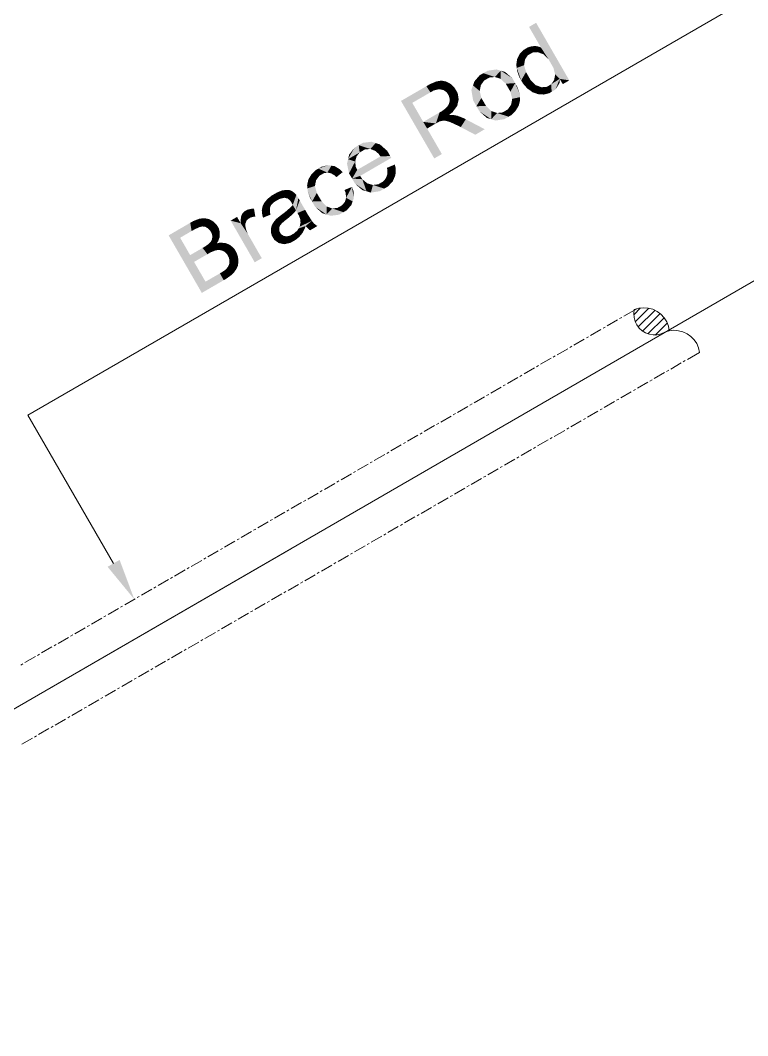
# Model space of a CAD drawing. Header units: millimetres. Extents: x 2 to 579, y 1 to 405.
# Drawn here: x 202.51 to 211.97, y 99.56 to 112.76 of the extents above; entities that cross this region are included whole.
import ezdxf

# ---------------------------------------------------------------- set-up
doc = ezdxf.new("R2010")
doc.units = ezdxf.units.MM
doc.linetypes.add('XKITLINE00', pattern=[0])
doc.layers.add('LinkedObject', color=7, linetype='Continuous', lineweight=0)

# ---------------------------------------------------------------- blocks, each defined once
blk = doc.blocks.new('*A4')
at = {"layer": 'LinkedObject'}
for color, points in [(7, [(209.216, 112.73), (209.279, 112.408), (209.124, 112.676)]), (7, [(209.216, 112.73), (209.38, 112.252), (209.279, 112.408)]), (7, [(209.38, 112.252), (209.216, 112.73), (209.648, 111.981)]), (7, [(209.053, 112.377), (209.109, 112.308), (209.003, 112.325)]), (7, [(209.086, 112.396), (209.109, 112.308), (209.053, 112.377)]), (7, [(209.111, 112.411), (209.171, 112.343), (209.086, 112.396)]), (7, [(209.086, 112.396), (209.171, 112.343), (209.139, 112.325)]), (7, [(209.109, 112.308), (209.086, 112.396), (209.139, 112.325)]), (7, [(209.16, 112.425), (209.171, 112.343), (209.111, 112.411)]), (7, [(209.185, 112.426), (209.171, 112.343), (209.16, 112.425)]), (7, [(209.185, 112.426), (209.239, 112.348), (209.171, 112.343)]), (7, [(209.211, 112.427), (209.239, 112.348), (209.185, 112.426)]), (7, [(209.257, 112.418), (209.239, 112.348), (209.211, 112.427)]), (7, [(209.279, 112.408), (209.239, 112.348), (209.257, 112.418)]), (7, [(209.239, 112.348), (209.279, 112.408), (209.275, 112.334)]), (7, [(209.275, 112.334), (209.279, 112.408), (209.312, 112.321)]), (7, [(209.279, 112.408), (209.38, 112.252), (209.312, 112.321)]), (7, [(208.969, 112.258), (209.066, 112.216), (208.958, 112.184)]), (7, [(208.958, 112.184), (209.066, 112.216), (208.964, 112.143)]), (7, [(208.964, 112.143), (209.066, 112.216), (209.06, 112.179)]), (7, [(209.072, 112.253), (208.969, 112.258), (208.986, 112.291)]), (7, [(209.066, 112.216), (208.969, 112.258), (209.072, 112.253)]), (7, [(209.003, 112.325), (209.109, 112.308), (208.986, 112.291)]), (7, [(208.986, 112.291), (209.109, 112.308), (209.072, 112.253)]), (7, [(209.38, 112.252), (209.648, 111.981), (209.412, 112.196)]), (7, [(208.699, 112.123), (208.53, 112.075), (208.586, 112.107)]), (7, [(208.755, 112.107), (208.53, 112.075), (208.699, 112.123)]), (7, [(208.68, 112.025), (208.53, 112.075), (208.755, 112.107)]), (7, [(208.68, 112.025), (208.755, 112.107), (208.718, 112.013)]), (7, [(208.755, 112.107), (208.756, 112), (208.718, 112.013)]), (7, [(208.906, 112.011), (208.755, 112.107), (208.812, 112.091)]), (7, [(208.943, 111.946), (208.755, 112.107), (208.906, 112.011)]), (7, [(208.822, 111.937), (208.755, 112.107), (208.943, 111.946)]), (7, [(208.756, 112), (208.755, 112.107), (208.822, 111.937)]), (7, [(209.06, 112.179), (209.022, 111.981), (208.964, 112.143)]), (7, [(208.964, 112.143), (209.022, 111.981), (208.969, 112.103)]), (7, [(208.969, 112.103), (209.022, 111.981), (208.998, 112.021)]), (7, [(209.085, 112.089), (209.022, 111.981), (209.06, 112.179)]), (7, [(209.022, 111.981), (209.085, 112.089), (209.116, 112.035)]), (7, [(209.412, 112.196), (209.648, 111.981), (209.441, 112.145)]), (7, [(209.441, 112.145), (209.648, 111.981), (209.464, 112.058)]), (7, [(207.953, 111.973), (207.789, 111.905), (207.921, 111.968)]), (7, [(207.953, 111.867), (207.789, 111.905), (207.953, 111.973)]), (7, [(207.921, 111.968), (207.789, 111.905), (207.839, 111.934)]), (7, [(207.985, 111.978), (207.982, 111.861), (207.953, 111.973)]), (7, [(207.953, 111.973), (207.982, 111.861), (207.953, 111.867)]), (7, [(207.982, 111.861), (207.985, 111.978), (208.012, 111.855)]), (7, [(208.077, 111.95), (207.985, 111.978), (208.047, 111.966)]), (7, [(208.012, 111.855), (207.985, 111.978), (208.077, 111.95)]), (7, [(208.077, 111.95), (208.056, 111.823), (208.012, 111.855)]), (7, [(208.107, 111.933), (208.056, 111.823), (208.077, 111.95)]), (7, [(208.53, 112.075), (208.395, 111.916), (208.48, 112.046)]), (7, [(208.54, 111.979), (208.395, 111.916), (208.53, 112.075)]), (7, [(208.48, 112.046), (208.395, 111.916), (208.412, 111.967)]), (7, [(208.498, 111.92), (208.395, 111.916), (208.54, 111.979)]), (7, [(208.53, 112.075), (208.608, 112.018), (208.575, 111.999)]), (7, [(208.608, 112.018), (208.53, 112.075), (208.68, 112.025)]), (7, [(208.54, 111.979), (208.53, 112.075), (208.575, 111.999)]), (7, [(208.822, 111.937), (208.943, 111.946), (208.851, 111.887)]), (7, [(208.943, 111.946), (208.882, 111.834), (208.851, 111.887)]), (7, [(208.882, 111.834), (208.943, 111.946), (208.905, 111.741)]), (7, [(208.905, 111.741), (208.943, 111.946), (209.007, 111.763)]), (7, [(209.005, 111.802), (208.943, 111.946), (208.973, 111.894)]), (7, [(209.007, 111.763), (208.943, 111.946), (209.005, 111.802)]), (7, [(209.146, 111.983), (209.022, 111.981), (209.116, 112.035)]), (7, [(209.022, 111.981), (209.146, 111.983), (209.046, 111.939)]), (7, [(209.046, 111.939), (209.146, 111.983), (209.103, 111.874)]), (7, [(209.103, 111.874), (209.146, 111.983), (209.137, 111.851)]), (7, [(209.137, 111.851), (209.146, 111.983), (209.213, 111.918)]), (7, [(209.413, 111.931), (209.523, 112.001), (209.418, 111.833)]), (7, [(209.45, 111.985), (209.523, 112.001), (209.413, 111.931)]), (7, [(209.418, 111.833), (209.523, 112.001), (209.468, 111.862)]), (7, [(209.523, 112.001), (209.45, 111.985), (209.457, 112.022)]), (7, [(209.464, 112.058), (209.523, 112.001), (209.457, 112.022)]), (7, [(209.464, 112.058), (209.648, 111.981), (209.523, 112.001)]), (7, [(209.468, 111.862), (209.523, 112.001), (209.521, 111.946)]), (7, [(209.523, 112.001), (209.648, 111.981), (209.563, 111.932)]), (7, [(207.841, 111.825), (207.458, 111.714), (207.789, 111.905)]), (7, [(207.605, 111.689), (207.458, 111.714), (207.841, 111.825)]), (7, [(207.789, 111.905), (207.883, 111.849), (207.841, 111.825)]), (7, [(207.883, 111.849), (207.789, 111.905), (207.953, 111.867)]), (7, [(208.155, 111.886), (208.056, 111.823), (208.107, 111.933)]), (7, [(208.173, 111.855), (208.056, 111.823), (208.155, 111.886)]), (7, [(208.056, 111.823), (208.173, 111.855), (208.071, 111.796)]), (7, [(208.173, 111.855), (208.082, 111.778), (208.071, 111.796)]), (7, [(208.082, 111.778), (208.173, 111.855), (208.091, 111.739)]), (7, [(208.091, 111.739), (208.173, 111.855), (208.199, 111.691)]), (7, [(208.209, 111.733), (208.173, 111.855), (208.196, 111.815)]), (7, [(208.199, 111.691), (208.173, 111.855), (208.209, 111.733)]), (7, [(208.395, 111.916), (208.44, 111.645), (208.374, 111.856)]), (7, [(208.374, 111.856), (208.44, 111.645), (208.397, 111.72)]), (7, [(208.395, 111.916), (208.498, 111.92), (208.49, 111.881)]), (7, [(208.482, 111.842), (208.44, 111.645), (208.395, 111.916)]), (7, [(208.482, 111.842), (208.395, 111.916), (208.49, 111.881)]), (7, [(208.504, 111.752), (208.44, 111.645), (208.482, 111.842)]), (7, [(209.213, 111.918), (209.241, 111.802), (209.137, 111.851)]), (7, [(209.137, 111.851), (209.241, 111.802), (209.17, 111.827)]), (7, [(209.25, 111.905), (209.241, 111.802), (209.213, 111.918)]), (7, [(209.241, 111.802), (209.25, 111.905), (209.278, 111.8)]), (7, [(209.278, 111.8), (209.25, 111.905), (209.287, 111.892)]), (7, [(209.287, 111.892), (209.418, 111.833), (209.278, 111.8)]), (7, [(209.278, 111.8), (209.418, 111.833), (209.316, 111.797)]), (7, [(209.353, 111.896), (209.418, 111.833), (209.287, 111.892)]), (7, [(209.316, 111.797), (209.418, 111.833), (209.386, 111.814)]), (7, [(209.418, 111.833), (209.353, 111.896), (209.383, 111.913)]), (7, [(209.413, 111.931), (209.418, 111.833), (209.383, 111.913)]), (7, [(207.748, 111.441), (207.891, 110.966), (207.458, 111.714)]), (7, [(207.458, 111.714), (207.605, 111.689), (207.748, 111.441)]), (7, [(208.058, 111.639), (208.199, 111.691), (208.043, 111.621)]), (7, [(208.189, 111.649), (208.043, 111.621), (208.199, 111.691)]), (7, [(208.073, 111.657), (208.199, 111.691), (208.058, 111.639)]), (7, [(208.199, 111.691), (208.073, 111.657), (208.089, 111.697)]), (7, [(208.09, 111.718), (208.199, 111.691), (208.089, 111.697)]), (7, [(208.091, 111.739), (208.199, 111.691), (208.09, 111.718)]), (7, [(208.44, 111.645), (208.504, 111.752), (208.535, 111.7)]), (7, [(208.565, 111.648), (208.44, 111.645), (208.535, 111.7)]), (7, [(208.898, 111.702), (208.99, 111.651), (208.89, 111.663)]), (7, [(209.007, 111.763), (208.898, 111.702), (208.905, 111.741)]), (7, [(209.008, 111.724), (208.898, 111.702), (209.007, 111.763)]), (7, [(208.99, 111.651), (208.898, 111.702), (209.008, 111.724)]), (7, [(207.912, 111.421), (207.748, 111.441), (207.96, 111.564)]), (7, [(207.912, 111.421), (207.96, 111.564), (207.931, 111.432)]), (7, [(207.931, 111.432), (207.96, 111.564), (207.96, 111.447)]), (7, [(208.011, 111.457), (207.96, 111.564), (207.994, 111.583)]), (7, [(207.96, 111.447), (207.96, 111.564), (207.969, 111.45)]), (7, [(207.969, 111.45), (207.96, 111.564), (207.982, 111.453)]), (7, [(207.982, 111.453), (207.96, 111.564), (208.011, 111.457)]), (7, [(208.043, 111.621), (208.081, 111.53), (207.994, 111.583)]), (7, [(208.011, 111.457), (207.994, 111.583), (208.026, 111.456)]), (7, [(207.994, 111.583), (208.081, 111.53), (208.026, 111.456)]), (7, [(208.13, 111.568), (208.043, 111.621), (208.189, 111.649)]), (7, [(208.081, 111.53), (208.043, 111.621), (208.13, 111.568)]), (7, [(208.565, 111.648), (208.632, 111.476), (208.44, 111.645)]), (7, [(208.44, 111.645), (208.632, 111.476), (208.48, 111.577)]), (7, [(208.48, 111.577), (208.632, 111.476), (208.576, 111.492)]), (7, [(208.632, 111.583), (208.632, 111.476), (208.565, 111.648)]), (7, [(208.632, 111.476), (208.632, 111.583), (208.67, 111.57)]), (7, [(208.708, 111.557), (208.632, 111.476), (208.67, 111.57)]), (7, [(208.708, 111.557), (208.858, 111.509), (208.632, 111.476)]), (7, [(208.78, 111.564), (208.858, 111.509), (208.708, 111.557)]), (7, [(208.858, 111.509), (208.78, 111.564), (208.814, 111.584)]), (7, [(208.848, 111.604), (208.858, 111.509), (208.814, 111.584)]), (7, [(208.969, 111.618), (208.848, 111.604), (208.89, 111.663)]), (7, [(208.949, 111.584), (208.848, 111.604), (208.969, 111.618)]), (7, [(208.893, 111.529), (208.848, 111.604), (208.949, 111.584)]), (7, [(208.858, 111.509), (208.848, 111.604), (208.893, 111.529)]), (7, [(208.89, 111.663), (208.99, 111.651), (208.969, 111.618)]), (7, [(207.748, 111.441), (207.798, 111.355), (207.891, 110.966)]), (7, [(207.798, 111.355), (207.748, 111.441), (207.912, 111.421)]), (7, [(208.026, 111.456), (208.081, 111.53), (208.041, 111.455)]), (7, [(208.081, 111.53), (208.081, 111.445), (208.041, 111.455)]), (7, [(208.106, 111.532), (208.081, 111.445), (208.081, 111.53)]), (7, [(208.081, 111.445), (208.106, 111.532), (208.105, 111.435)]), (7, [(208.105, 111.435), (208.106, 111.532), (208.129, 111.425)]), (7, [(208.162, 111.527), (208.106, 111.532), (208.146, 111.53)]), (7, [(208.129, 111.425), (208.106, 111.532), (208.162, 111.527)]), (7, [(208.162, 111.527), (208.195, 111.394), (208.129, 111.425)]), (7, [(208.195, 111.52), (208.195, 111.394), (208.162, 111.527)]), (7, [(208.265, 111.493), (208.195, 111.394), (208.195, 111.52)]), (7, [(208.195, 111.394), (208.265, 111.493), (208.236, 111.373)]), (7, [(208.236, 111.373), (208.265, 111.493), (208.301, 111.475)]), (7, [(208.236, 111.373), (208.301, 111.475), (208.425, 111.274)]), (7, [(208.425, 111.274), (208.301, 111.475), (208.548, 111.346)]), (7, [(208.632, 111.476), (208.858, 111.509), (208.688, 111.459)]), (7, [(208.688, 111.459), (208.858, 111.509), (208.801, 111.476)]), (7, [(207.891, 110.966), (207.798, 111.355), (207.99, 111.023)]), (7, [(207.073, 111.183), (206.908, 111.138), (206.963, 111.169)]), (7, [(207.128, 111.166), (206.908, 111.138), (207.073, 111.183)]), (7, [(207.06, 111.089), (206.908, 111.138), (207.128, 111.166)]), (7, [(207.06, 111.089), (207.128, 111.166), (207.097, 111.075)]), (7, [(207.128, 111.166), (207.121, 111.066), (207.097, 111.075)]), (7, [(207.121, 111.066), (207.128, 111.166), (207.168, 111.025)]), (7, [(207.279, 111.065), (207.128, 111.166), (207.184, 111.149)]), (7, [(207.168, 111.025), (207.128, 111.166), (207.279, 111.065)]), (7, [(206.908, 111.138), (206.77, 110.957), (206.852, 111.105)]), (7, [(206.921, 111.044), (206.77, 110.957), (206.908, 111.138)]), (7, [(206.852, 111.105), (206.77, 110.957), (206.783, 111.015)]), (7, [(206.88, 110.992), (206.77, 110.957), (206.921, 111.044)]), (7, [(206.908, 111.138), (206.988, 111.083), (206.953, 111.062)]), (7, [(206.988, 111.083), (206.908, 111.138), (207.06, 111.089)]), (7, [(206.921, 111.044), (206.908, 111.138), (206.953, 111.062)]), (7, [(207.168, 111.025), (207.279, 111.065), (207.191, 110.992)]), (7, [(207.318, 110.998), (207.191, 110.992), (207.279, 111.065)]), (7, [(206.77, 110.957), (206.782, 110.772), (206.756, 110.899)]), (7, [(206.871, 110.959), (206.77, 110.957), (206.88, 110.992)]), (7, [(206.77, 110.957), (206.871, 110.959), (206.862, 110.925)]), (7, [(206.862, 110.925), (206.782, 110.772), (206.77, 110.957)]), (7, [(206.87, 110.855), (206.782, 110.772), (206.862, 110.925)]), (7, [(207.32, 110.994), (206.822, 110.704), (207.318, 110.998)]), (7, [(206.889, 110.818), (207.318, 110.998), (206.822, 110.704)]), (7, [(207.327, 110.981), (206.822, 110.704), (207.32, 110.994)]), (7, [(207.331, 110.973), (206.822, 110.704), (207.327, 110.981)]), (7, [(206.927, 110.739), (206.822, 110.704), (207.331, 110.973)]), (7, [(207.191, 110.992), (207.318, 110.998), (206.889, 110.818)]), (7, [(206.293, 110.76), (206.396, 110.74), (206.273, 110.726)]), (7, [(206.348, 110.814), (206.396, 110.74), (206.293, 110.76)]), (7, [(206.383, 110.834), (206.396, 110.74), (206.348, 110.814)]), (7, [(206.512, 110.879), (206.383, 110.834), (206.427, 110.859)]), (7, [(206.553, 110.872), (206.383, 110.834), (206.512, 110.879)]), (7, [(206.5, 110.782), (206.383, 110.834), (206.553, 110.872)]), (7, [(206.383, 110.834), (206.453, 110.774), (206.43, 110.76)]), (7, [(206.453, 110.774), (206.383, 110.834), (206.5, 110.782)]), (7, [(206.396, 110.74), (206.383, 110.834), (206.43, 110.76)]), (7, [(206.5, 110.782), (206.553, 110.872), (206.524, 110.778)]), (7, [(206.553, 110.872), (206.548, 110.773), (206.524, 110.778)]), (7, [(206.548, 110.773), (206.553, 110.872), (206.595, 110.745)]), (7, [(206.666, 110.823), (206.553, 110.872), (206.594, 110.866)]), (7, [(206.698, 110.787), (206.553, 110.872), (206.666, 110.823)]), (7, [(206.595, 110.745), (206.553, 110.872), (206.698, 110.787)]), (7, [(206.595, 110.745), (206.698, 110.787), (206.617, 110.722)]), (7, [(206.782, 110.772), (206.87, 110.855), (206.889, 110.818)]), (7, [(206.889, 110.818), (206.822, 110.704), (206.782, 110.772)]), (7, [(207.378, 110.887), (207.282, 110.809), (207.275, 110.844)]), (7, [(207.278, 110.75), (207.378, 110.887), (207.386, 110.75)]), (7, [(207.282, 110.809), (207.378, 110.887), (207.278, 110.75)]), (7, [(207.386, 110.75), (207.378, 110.887), (207.39, 110.839)]), (7, [(206.253, 110.693), (206.346, 110.646), (206.237, 110.618)]), (7, [(206.237, 110.618), (206.346, 110.646), (206.241, 110.577)]), (7, [(206.241, 110.577), (206.346, 110.646), (206.339, 110.608)]), (7, [(206.354, 110.683), (206.253, 110.693), (206.273, 110.726)]), (7, [(206.346, 110.646), (206.253, 110.693), (206.354, 110.683)]), (7, [(206.273, 110.726), (206.396, 110.74), (206.354, 110.683)]), (7, [(206.955, 110.696), (206.822, 110.704), (206.927, 110.739)]), (7, [(206.822, 110.704), (207.01, 110.539), (206.86, 110.638)]), (7, [(206.955, 110.696), (207.01, 110.539), (206.822, 110.704)]), (7, [(206.86, 110.638), (207.01, 110.539), (206.954, 110.555)]), (7, [(207.02, 110.642), (207.01, 110.539), (206.955, 110.696)]), (7, [(207.01, 110.539), (207.02, 110.642), (207.066, 110.522)]), (7, [(207.056, 110.632), (207.066, 110.522), (207.02, 110.642)]), (7, [(207.093, 110.621), (207.066, 110.522), (207.056, 110.632)]), (7, [(207.163, 110.63), (207.241, 110.574), (207.093, 110.621)]), (7, [(207.197, 110.65), (207.241, 110.574), (207.163, 110.63)]), (7, [(207.222, 110.664), (207.241, 110.574), (207.197, 110.65)]), (7, [(207.222, 110.664), (207.369, 110.71), (207.241, 110.574)]), (7, [(207.258, 110.703), (207.369, 110.71), (207.222, 110.664)]), (7, [(207.241, 110.574), (207.369, 110.71), (207.288, 110.601)]), (7, [(207.268, 110.726), (207.386, 110.75), (207.258, 110.703)]), (7, [(207.369, 110.71), (207.258, 110.703), (207.386, 110.75)]), (7, [(207.278, 110.75), (207.386, 110.75), (207.268, 110.726)]), (7, [(207.288, 110.601), (207.369, 110.71), (207.352, 110.669)]), (7, [(205.812, 110.504), (205.878, 110.44), (205.777, 110.484)]), (7, [(205.934, 110.553), (205.812, 110.504), (205.908, 110.549)]), (7, [(205.939, 110.455), (205.812, 110.504), (205.934, 110.553)]), (7, [(205.908, 110.549), (205.812, 110.504), (205.847, 110.524)]), (7, [(205.878, 110.44), (205.812, 110.504), (205.939, 110.455)]), (7, [(206.005, 110.555), (205.934, 110.553), (205.961, 110.557)]), (7, [(206.022, 110.549), (205.934, 110.553), (206.005, 110.555)]), (7, [(205.939, 110.455), (205.934, 110.553), (205.965, 110.449)]), (7, [(205.965, 110.449), (205.934, 110.553), (205.985, 110.445)]), (7, [(205.934, 110.553), (206.021, 110.413), (205.985, 110.445)]), (7, [(206.022, 110.549), (206.021, 110.413), (205.934, 110.553)]), (7, [(206.039, 110.542), (206.021, 110.413), (206.022, 110.549)]), (7, [(206.072, 110.519), (206.021, 110.413), (206.039, 110.542)]), (7, [(206.087, 110.503), (206.021, 110.413), (206.072, 110.519)]), (7, [(206.021, 110.413), (206.087, 110.503), (206.096, 110.492)]), (7, [(206.339, 110.608), (206.301, 110.406), (206.241, 110.577)]), (7, [(206.241, 110.577), (206.301, 110.406), (206.246, 110.535)]), (7, [(206.246, 110.535), (206.301, 110.406), (206.276, 110.45)]), (7, [(206.363, 110.517), (206.301, 110.406), (206.339, 110.608)]), (7, [(206.301, 110.406), (206.363, 110.517), (206.394, 110.463)]), (7, [(206.82, 110.596), (206.738, 110.519), (206.723, 110.556)]), (7, [(206.738, 110.519), (206.82, 110.596), (206.744, 110.455)]), (7, [(206.744, 110.455), (206.82, 110.596), (206.829, 110.407)]), (7, [(206.844, 110.451), (206.82, 110.596), (206.84, 110.546)]), (7, [(206.829, 110.407), (206.82, 110.596), (206.844, 110.451)]), (7, [(207.093, 110.621), (207.241, 110.574), (207.066, 110.522)]), (7, [(207.066, 110.522), (207.241, 110.574), (207.181, 110.54)]), (7, [(205.76, 110.342), (205.651, 110.312), (205.769, 110.362)]), (7, [(205.655, 110.338), (205.769, 110.362), (205.651, 110.312)]), (7, [(205.679, 110.389), (205.769, 110.362), (205.655, 110.338)]), (7, [(205.7, 110.414), (205.769, 110.362), (205.679, 110.389)]), (7, [(205.777, 110.484), (205.7, 110.414), (205.721, 110.439)]), (7, [(205.811, 110.401), (205.7, 110.414), (205.777, 110.484)]), (7, [(205.769, 110.362), (205.7, 110.414), (205.811, 110.401)]), (7, [(205.811, 110.401), (205.777, 110.484), (205.843, 110.42)]), (7, [(205.843, 110.42), (205.777, 110.484), (205.878, 110.44)]), (7, [(206.021, 110.413), (206.096, 110.492), (206.037, 110.385)]), (7, [(206.037, 110.385), (206.096, 110.492), (206.038, 110.383)]), (7, [(206.038, 110.383), (206.096, 110.492), (206.045, 110.371)]), (7, [(206.045, 110.371), (206.096, 110.492), (206.05, 110.361)]), (7, [(206.05, 110.361), (206.096, 110.492), (206.092, 110.29)]), (7, [(206.123, 110.451), (206.092, 110.29), (206.096, 110.492)]), (7, [(206.14, 110.421), (206.092, 110.29), (206.123, 110.451)]), (7, [(206.14, 110.421), (206.111, 110.256), (206.092, 110.29)]), (7, [(206.211, 110.298), (206.111, 110.256), (206.14, 110.421)]), (7, [(206.426, 110.409), (206.301, 110.406), (206.394, 110.463)]), (7, [(206.426, 110.409), (206.489, 110.237), (206.301, 110.406)]), (7, [(206.301, 110.406), (206.489, 110.237), (206.34, 110.338)]), (7, [(206.492, 110.341), (206.489, 110.237), (206.426, 110.409)]), (7, [(206.692, 110.358), (206.829, 110.407), (206.71, 110.267)]), (7, [(206.727, 110.4), (206.829, 110.407), (206.692, 110.358)]), (7, [(206.71, 110.267), (206.829, 110.407), (206.754, 110.293)]), (7, [(206.829, 110.407), (206.727, 110.4), (206.736, 110.427)]), (7, [(206.744, 110.455), (206.829, 110.407), (206.736, 110.427)]), (7, [(206.754, 110.293), (206.829, 110.407), (206.814, 110.363)]), (7, [(205.387, 110.234), (205.373, 110.124), (205.379, 110.217)]), (7, [(205.47, 110.18), (205.373, 110.124), (205.387, 110.234)]), (7, [(205.395, 110.251), (205.485, 110.188), (205.387, 110.234)]), (7, [(205.387, 110.234), (205.485, 110.188), (205.47, 110.18)]), (7, [(205.419, 110.277), (205.485, 110.188), (205.395, 110.251)]), (7, [(205.435, 110.286), (205.485, 110.188), (205.419, 110.277)]), (7, [(205.514, 110.312), (205.435, 110.286), (205.458, 110.299)]), (7, [(205.546, 110.311), (205.435, 110.286), (205.514, 110.312)]), (7, [(205.541, 110.208), (205.435, 110.286), (205.546, 110.311)]), (7, [(205.435, 110.286), (205.502, 110.198), (205.485, 110.188)]), (7, [(205.502, 110.198), (205.435, 110.286), (205.541, 110.208)]), (7, [(205.541, 110.208), (205.546, 110.311), (205.563, 110.208)]), (7, [(205.651, 110.312), (205.664, 110.196), (205.647, 110.287)]), (7, [(205.647, 110.287), (205.664, 110.196), (205.654, 110.228)]), (7, [(205.752, 110.322), (205.651, 110.312), (205.76, 110.342)]), (7, [(205.752, 110.322), (205.664, 110.196), (205.651, 110.312)]), (7, [(205.752, 110.269), (205.664, 110.196), (205.752, 110.322)]), (7, [(205.664, 110.196), (205.752, 110.269), (205.761, 110.236)]), (7, [(205.905, 110.235), (205.962, 110.168), (205.88, 110.216)]), (7, [(205.957, 110.274), (206.008, 110.204), (205.905, 110.235)]), (7, [(205.905, 110.235), (206.008, 110.204), (205.962, 110.168)]), (7, [(206.029, 110.337), (206.092, 110.29), (205.957, 110.274)]), (7, [(205.957, 110.274), (206.092, 110.29), (206.008, 110.204)]), (7, [(206.008, 110.204), (206.092, 110.29), (206.073, 110.265)]), (7, [(206.05, 110.361), (206.092, 110.29), (206.029, 110.337)]), (7, [(206.211, 110.298), (206.129, 110.225), (206.111, 110.256)]), (7, [(206.129, 110.225), (206.211, 110.298), (206.148, 110.175)]), (7, [(206.14, 110.08), (206.248, 110.234), (206.298, 110.155)]), (7, [(206.151, 110.129), (206.248, 110.234), (206.14, 110.08)]), (7, [(206.148, 110.175), (206.211, 110.298), (206.248, 110.234)]), (7, [(206.248, 110.234), (206.15, 110.155), (206.148, 110.175)]), (7, [(206.15, 110.155), (206.248, 110.234), (206.151, 110.129)]), (7, [(206.34, 110.338), (206.489, 110.237), (206.434, 110.254)]), (7, [(206.489, 110.237), (206.492, 110.341), (206.527, 110.329)]), (7, [(206.563, 110.316), (206.489, 110.237), (206.527, 110.329)]), (7, [(206.563, 110.316), (206.71, 110.267), (206.489, 110.237)]), (7, [(206.489, 110.237), (206.71, 110.267), (206.544, 110.22)]), (7, [(206.544, 110.22), (206.71, 110.267), (206.654, 110.235)]), (7, [(206.631, 110.323), (206.71, 110.267), (206.563, 110.316)]), (7, [(206.71, 110.267), (206.631, 110.323), (206.665, 110.342)]), (7, [(206.692, 110.358), (206.71, 110.267), (206.665, 110.342)]), (7, [(204.734, 110.022), (204.435, 109.966), (204.716, 110.129)]), (7, [(204.758, 110.153), (204.835, 110.073), (204.716, 110.129)]), (7, [(204.716, 110.129), (204.835, 110.073), (204.775, 110.045)]), (7, [(204.734, 110.022), (204.716, 110.129), (204.775, 110.045)]), (7, [(204.834, 110.182), (204.835, 110.073), (204.758, 110.153)]), (7, [(204.874, 110.082), (204.834, 110.182), (204.866, 110.186)]), (7, [(204.835, 110.073), (204.834, 110.182), (204.854, 110.077)]), (7, [(204.854, 110.077), (204.834, 110.182), (204.874, 110.082)]), (7, [(204.899, 110.189), (204.911, 110.077), (204.866, 110.186)]), (7, [(204.866, 110.186), (204.911, 110.077), (204.874, 110.082)]), (7, [(204.96, 110.178), (204.911, 110.077), (204.899, 110.189)]), (7, [(204.988, 110.163), (204.911, 110.077), (204.96, 110.178)]), (7, [(204.911, 110.077), (204.988, 110.163), (204.928, 110.068)]), (7, [(204.988, 110.163), (204.945, 110.059), (204.928, 110.068)]), (7, [(204.945, 110.059), (204.988, 110.163), (204.973, 110.031)]), (7, [(204.973, 110.031), (204.988, 110.163), (205.074, 110.081)]), (7, [(205.059, 110.106), (204.988, 110.163), (205.016, 110.147)]), (7, [(205.074, 110.081), (204.988, 110.163), (205.059, 110.106)]), (7, [(205.373, 110.124), (205.242, 110.158), (205.325, 110.206)]), (7, [(205.242, 110.158), (205.373, 110.124), (205.555, 109.616)]), (7, [(205.379, 110.217), (205.373, 110.124), (205.372, 110.162)]), (7, [(205.448, 110.155), (205.373, 110.124), (205.47, 110.18)]), (7, [(205.442, 110.139), (205.373, 110.124), (205.448, 110.155)]), (7, [(205.435, 110.123), (205.373, 110.124), (205.442, 110.139)]), (7, [(205.467, 109.982), (205.647, 109.669), (205.373, 110.124)]), (7, [(205.467, 109.982), (205.373, 110.124), (205.443, 110.04)]), (7, [(205.443, 110.04), (205.373, 110.124), (205.437, 110.069)]), (7, [(205.437, 110.069), (205.373, 110.124), (205.433, 110.088)]), (7, [(205.433, 110.088), (205.373, 110.124), (205.435, 110.123)]), (7, [(205.555, 109.616), (205.373, 110.124), (205.647, 109.669)]), (7, [(205.875, 110.066), (205.774, 110.087), (205.783, 110.106)]), (7, [(205.792, 110.124), (205.884, 110.092), (205.783, 110.106)]), (7, [(205.783, 110.106), (205.884, 110.092), (205.875, 110.066)]), (7, [(205.816, 110.158), (205.884, 110.092), (205.792, 110.124)]), (7, [(205.831, 110.174), (205.884, 110.092), (205.816, 110.158)]), (7, [(205.843, 110.186), (205.902, 110.115), (205.831, 110.174)]), (7, [(205.884, 110.092), (205.831, 110.174), (205.893, 110.104)]), (7, [(205.893, 110.104), (205.831, 110.174), (205.902, 110.115)]), (7, [(205.88, 110.216), (205.936, 110.148), (205.843, 110.186)]), (7, [(205.843, 110.186), (205.936, 110.148), (205.902, 110.115)]), (7, [(205.88, 110.216), (205.962, 110.168), (205.936, 110.148)]), (7, [(206.298, 110.155), (206.219, 110.088), (206.126, 110.057)]), (7, [(206.14, 110.08), (206.298, 110.155), (206.126, 110.057)]), (7, [(206.219, 110.088), (206.298, 110.155), (206.232, 110.07)]), (7, [(206.232, 110.07), (206.298, 110.155), (206.311, 110.14)]), (7, [(206.311, 110.14), (206.26, 110.043), (206.232, 110.07)]), (7, [(206.323, 110.124), (206.26, 110.043), (206.311, 110.14)]), (7, [(206.323, 110.124), (206.276, 110.032), (206.26, 110.043)]), (7, [(206.354, 110.098), (206.276, 110.032), (206.323, 110.124)]), (7, [(206.276, 110.032), (206.354, 110.098), (206.371, 110.088)]), (7, [(204.585, 109.935), (204.435, 109.966), (204.734, 110.022)]), (7, [(204.435, 109.966), (204.766, 109.621), (204.867, 109.218)]), (7, [(204.715, 109.709), (204.766, 109.621), (204.435, 109.966)]), (7, [(204.435, 109.966), (204.585, 109.935), (204.715, 109.709)]), (7, [(205.074, 110.081), (204.984, 110.013), (204.973, 110.031)]), (7, [(204.984, 110.013), (205.074, 110.081), (204.995, 109.993)]), (7, [(204.995, 109.993), (205.074, 110.081), (205.004, 109.955)]), (7, [(205.101, 109.975), (205, 109.918), (205.004, 109.955)]), (7, [(205.1, 109.947), (205, 109.918), (205.101, 109.975)]), (7, [(205.004, 109.955), (205.074, 110.081), (205.101, 109.975)]), (7, [(205.101, 110.004), (205.074, 110.081), (205.088, 110.057)]), (7, [(205.101, 109.975), (205.074, 110.081), (205.101, 110.004)]), (7, [(205.774, 110.087), (205.874, 110.053), (205.765, 110.047)]), (7, [(205.765, 110.047), (205.874, 110.053), (205.766, 110.026)]), (7, [(205.766, 110.026), (205.874, 110.053), (205.873, 110.039)]), (7, [(205.873, 110.039), (205.79, 109.943), (205.766, 110.026)]), (7, [(205.766, 110.026), (205.79, 109.943), (205.766, 110.004)]), (7, [(205.766, 110.004), (205.79, 109.943), (205.778, 109.962)]), (7, [(205.874, 110.053), (205.774, 110.087), (205.875, 110.066)]), (7, [(205.879, 110.014), (205.79, 109.943), (205.873, 110.039)]), (7, [(205.79, 109.943), (205.879, 110.014), (205.886, 110.002)]), (7, [(205.897, 109.983), (205.79, 109.943), (205.886, 110.002)]), (7, [(205.79, 109.943), (205.897, 109.983), (205.809, 109.909)]), (7, [(205.809, 109.909), (205.897, 109.983), (205.866, 109.867)]), (7, [(205.866, 109.867), (205.897, 109.983), (205.902, 109.859)]), (7, [(205.902, 109.859), (205.897, 109.983), (205.929, 109.961)]), (7, [(206.045, 109.979), (206.091, 109.91), (206.018, 109.963)]), (7, [(206.071, 109.994), (206.091, 109.91), (206.045, 109.979)]), (7, [(206.155, 109.971), (206.071, 109.994), (206.112, 110.033)]), (7, [(206.137, 109.948), (206.071, 109.994), (206.155, 109.971)]), (7, [(206.091, 109.91), (206.071, 109.994), (206.137, 109.948)]), (7, [(206.219, 110.088), (206.112, 110.033), (206.126, 110.057)]), (7, [(206.205, 110.052), (206.112, 110.033), (206.219, 110.088)]), (7, [(206.174, 109.993), (206.112, 110.033), (206.205, 110.052)]), (7, [(206.155, 109.971), (206.112, 110.033), (206.174, 109.993)]), (7, [(204.91, 109.822), (205.062, 109.862), (204.975, 109.742)]), (7, [(204.955, 109.854), (205.062, 109.862), (204.91, 109.822)]), (7, [(204.967, 109.866), (205.08, 109.89), (204.955, 109.854)]), (7, [(205.062, 109.862), (204.955, 109.854), (205.08, 109.89)]), (7, [(204.983, 109.883), (205.08, 109.89), (204.967, 109.866)]), (7, [(204.975, 109.742), (205.062, 109.862), (205.034, 109.767)]), (7, [(205, 109.918), (205.08, 109.89), (204.983, 109.883)]), (7, [(205.08, 109.89), (205, 109.918), (205.1, 109.947)]), (7, [(205.062, 109.862), (205.079, 109.777), (205.034, 109.767)]), (7, [(205.173, 109.867), (205.062, 109.862), (205.101, 109.871)]), (7, [(205.121, 109.772), (205.062, 109.862), (205.173, 109.867)]), (7, [(205.079, 109.777), (205.062, 109.862), (205.121, 109.772)]), (7, [(205.121, 109.772), (205.173, 109.867), (205.141, 109.763)]), (7, [(205.141, 109.763), (205.173, 109.867), (205.161, 109.754)]), (7, [(205.161, 109.754), (205.173, 109.867), (205.205, 109.854)]), (7, [(205.205, 109.854), (205.193, 109.724), (205.161, 109.754)]), (7, [(205.237, 109.84), (205.193, 109.724), (205.205, 109.854)]), (7, [(205.288, 109.794), (205.193, 109.724), (205.237, 109.84)]), (7, [(205.929, 109.961), (205.939, 109.851), (205.902, 109.859)]), (7, [(205.95, 109.956), (205.939, 109.851), (205.929, 109.961)]), (7, [(205.97, 109.952), (205.939, 109.851), (205.95, 109.956)]), (7, [(205.939, 109.851), (205.97, 109.952), (206.02, 109.869)]), (7, [(206.064, 109.894), (205.97, 109.952), (206.018, 109.963)]), (7, [(206.02, 109.869), (205.97, 109.952), (206.064, 109.894)]), (7, [(206.018, 109.963), (206.091, 109.91), (206.064, 109.894)]), (7, [(204.94, 109.721), (204.715, 109.709), (204.877, 109.803)]), (7, [(204.766, 109.621), (204.715, 109.709), (204.94, 109.721)]), (7, [(204.975, 109.742), (204.877, 109.803), (204.91, 109.822)]), (7, [(204.94, 109.721), (204.877, 109.803), (204.975, 109.742)]), (7, [(205.307, 109.762), (205.193, 109.724), (205.288, 109.794)]), (7, [(205.193, 109.724), (205.307, 109.762), (205.205, 109.703)]), (7, [(205.307, 109.762), (205.215, 109.685), (205.205, 109.703)]), (7, [(205.215, 109.685), (205.307, 109.762), (205.226, 109.649)]), (7, [(205.226, 109.649), (205.307, 109.762), (205.341, 109.651)]), (7, [(205.339, 109.68), (205.307, 109.762), (205.322, 109.735)]), (7, [(205.341, 109.651), (205.307, 109.762), (205.339, 109.68)]), (7, [(204.867, 109.218), (204.766, 109.621), (204.915, 109.364)]), (7, [(205.326, 109.55), (205.205, 109.554), (205.22, 109.582)]), (7, [(205.227, 109.613), (205.336, 109.571), (205.22, 109.582)]), (7, [(205.22, 109.582), (205.336, 109.571), (205.326, 109.55)]), (7, [(205.341, 109.651), (205.227, 109.613), (205.226, 109.649)]), (7, [(205.343, 109.622), (205.227, 109.613), (205.341, 109.651)]), (7, [(205.336, 109.571), (205.227, 109.613), (205.343, 109.622)]), (7, [(205.102, 109.472), (205.152, 109.383), (204.915, 109.364)]), (7, [(205.126, 109.486), (205.188, 109.404), (205.102, 109.472)]), (7, [(205.102, 109.472), (205.188, 109.404), (205.152, 109.383)]), (7, [(205.158, 109.507), (205.245, 109.445), (205.126, 109.486)]), (7, [(205.126, 109.486), (205.245, 109.445), (205.188, 109.404)]), (7, [(205.167, 109.514), (205.245, 109.445), (205.158, 109.507)]), (7, [(205.266, 109.465), (205.167, 109.514), (205.182, 109.527)]), (7, [(205.245, 109.445), (205.167, 109.514), (205.266, 109.465)]), (7, [(205.205, 109.554), (205.317, 109.528), (205.182, 109.527)]), (7, [(205.182, 109.527), (205.317, 109.528), (205.266, 109.465)]), (7, [(205.317, 109.528), (205.205, 109.554), (205.326, 109.55)]), (7, [(205.266, 109.465), (205.317, 109.528), (205.287, 109.486)]), (7, [(204.915, 109.364), (205.152, 109.383), (204.867, 109.218)]), (6, [(203.641, 105.657), (203.797, 105.747), (203.989, 105.234)])]:
    blk.add_hatch(color=color, dxfattribs=at).paths.add_polyline_path(points, flags=17)
at = {"layer": 'LinkedObject', "color": 6, "linetype": 'XKITLINE00', "lineweight": 0}
for p, q in [((202.605, 107.629), (211.765, 112.922)), ((200.346, 102.609), (215.167, 111.175)), ((203.719, 105.702), (202.605, 107.629))]:
    blk.add_line(p, q, dxfattribs=at)
at = {"layer": 'LinkedObject', "color": 9, "linetype": 'XKITLINE00', "lineweight": 0}
for p, q in [((210.357, 108.915), (210.526, 109.013)), ((210.141, 108.79), (210.276, 108.868)), ((210.303, 108.884), (210.33, 108.899)), ((209.87, 108.634), (209.897, 108.649)), ((209.924, 108.665), (210.06, 108.743)), ((210.087, 108.759), (210.114, 108.774)), ((209.654, 108.509), (209.681, 108.524)), ((209.708, 108.54), (209.843, 108.618)), ((209.437, 108.383), (209.465, 108.399)), ((209.492, 108.415), (209.627, 108.493)), ((211.184, 108.354), (211.343, 108.445)), ((209.221, 108.258), (209.248, 108.274)), ((209.275, 108.29), (209.41, 108.368)), ((210.968, 108.228), (211.103, 108.307)), ((211.13, 108.322), (211.157, 108.338)), ((208.842, 108.039), (208.978, 108.118)), ((209.005, 108.133), (209.032, 108.149)), ((209.059, 108.165), (209.194, 108.243)), ((210.751, 108.103), (210.887, 108.181)), ((210.914, 108.197), (210.941, 108.213)), ((208.626, 107.914), (208.761, 107.993)), ((208.788, 108.008), (208.815, 108.024)), ((210.535, 107.978), (210.67, 108.056)), ((210.697, 108.072), (210.724, 108.088)), ((208.409, 107.789), (208.545, 107.867)), ((208.572, 107.883), (208.599, 107.899)), ((210.318, 107.853), (210.454, 107.931)), ((210.481, 107.947), (210.508, 107.963)), ((208.193, 107.664), (208.328, 107.742)), ((208.355, 107.758), (208.382, 107.774)), ((210.102, 107.728), (210.237, 107.806)), ((210.264, 107.822), (210.291, 107.837)), ((207.976, 107.539), (208.112, 107.617)), ((208.139, 107.633), (208.166, 107.648)), ((209.886, 107.603), (210.021, 107.681)), ((210.048, 107.697), (210.075, 107.712)), ((207.76, 107.414), (207.895, 107.492)), ((207.922, 107.508), (207.949, 107.523)), ((209.615, 107.447), (209.642, 107.462)), ((209.669, 107.478), (209.804, 107.556)), ((209.831, 107.572), (209.858, 107.587)), ((207.544, 107.289), (207.679, 107.367)), ((207.706, 107.383), (207.733, 107.398)), ((209.399, 107.321), (209.426, 107.337)), ((209.453, 107.353), (209.588, 107.431)), ((207.327, 107.164), (207.462, 107.242)), ((207.489, 107.258), (207.516, 107.273)), ((209.182, 107.196), (209.209, 107.212)), ((209.236, 107.228), (209.371, 107.306)), ((207.111, 107.039), (207.246, 107.117)), ((207.273, 107.132), (207.3, 107.148)), ((208.966, 107.071), (208.993, 107.087)), ((209.02, 107.103), (209.155, 107.181)), ((206.894, 106.914), (207.029, 106.992)), ((207.057, 107.007), (207.084, 107.023)), ((208.587, 106.852), (208.722, 106.93)), ((208.749, 106.946), (208.776, 106.962)), ((208.803, 106.977), (208.939, 107.056)), ((206.678, 106.788), (206.813, 106.867)), ((206.84, 106.882), (206.867, 106.898)), ((208.37, 106.727), (208.506, 106.805)), ((208.533, 106.821), (208.56, 106.837)), ((206.461, 106.663), (206.597, 106.742)), ((206.624, 106.757), (206.651, 106.773)), ((208.154, 106.602), (208.289, 106.68)), ((208.316, 106.696), (208.343, 106.712)), ((206.245, 106.538), (206.38, 106.616)), ((206.407, 106.632), (206.434, 106.648)), ((207.938, 106.477), (208.073, 106.555)), ((208.1, 106.571), (208.127, 106.586)), ((206.028, 106.413), (206.164, 106.491)), ((206.191, 106.507), (206.218, 106.523)), ((207.721, 106.352), (207.856, 106.43)), ((207.883, 106.446), (207.91, 106.461)), ((205.758, 106.257), (205.785, 106.272)), ((205.812, 106.288), (205.947, 106.366)), ((205.974, 106.382), (206.001, 106.397)), ((207.505, 106.227), (207.64, 106.305)), ((207.667, 106.321), (207.694, 106.336)), ((205.541, 106.132), (205.568, 106.147)), ((205.596, 106.163), (205.731, 106.241)), ((207.288, 106.102), (207.423, 106.18)), ((207.451, 106.196), (207.478, 106.211)), ((205.325, 106.007), (205.352, 106.022)), ((205.379, 106.038), (205.514, 106.116)), ((207.072, 105.977), (207.207, 106.055)), ((207.234, 106.07), (207.261, 106.086)), ((206.032, 105.896), (195.072, 99.561)), ((205.108, 105.881), (205.136, 105.897)), ((205.163, 105.913), (205.298, 105.991)), ((206.855, 105.852), (206.991, 105.93)), ((207.018, 105.945), (207.045, 105.961)), ((204.892, 105.756), (204.919, 105.772)), ((204.946, 105.788), (205.081, 105.866)), ((206.639, 105.726), (206.774, 105.805)), ((206.801, 105.82), (206.828, 105.836)), ((204.513, 105.537), (204.649, 105.616)), ((204.676, 105.631), (204.703, 105.647)), ((204.73, 105.663), (204.865, 105.741)), ((206.422, 105.601), (206.558, 105.68)), ((206.585, 105.695), (206.612, 105.711)), ((204.297, 105.412), (204.432, 105.491)), ((204.459, 105.506), (204.486, 105.522)), ((206.206, 105.476), (206.341, 105.554)), ((206.368, 105.57), (206.395, 105.586)), ((204.08, 105.287), (204.216, 105.365)), ((204.243, 105.381), (204.27, 105.397)), ((205.989, 105.351), (206.125, 105.429)), ((206.152, 105.445), (206.179, 105.461)), ((203.864, 105.162), (203.999, 105.24)), ((204.026, 105.256), (204.053, 105.272)), ((205.773, 105.226), (205.908, 105.304)), ((205.935, 105.32), (205.962, 105.335)), ((203.647, 105.037), (203.783, 105.115)), ((203.81, 105.131), (203.837, 105.146)), ((205.502, 105.07), (205.53, 105.085)), ((205.557, 105.101), (205.692, 105.179)), ((205.719, 105.195), (205.746, 105.21)), ((203.431, 104.912), (203.566, 104.99)), ((203.593, 105.006), (203.62, 105.021)), ((205.286, 104.945), (205.313, 104.96)), ((205.34, 104.976), (205.475, 105.054)), ((203.215, 104.787), (203.35, 104.865)), ((203.377, 104.881), (203.404, 104.896)), ((205.07, 104.819), (205.097, 104.835)), ((205.124, 104.851), (205.259, 104.929)), ((202.998, 104.662), (203.133, 104.74)), ((203.16, 104.756), (203.188, 104.771)), ((204.853, 104.694), (204.88, 104.71)), ((204.907, 104.726), (205.043, 104.804)), ((202.782, 104.537), (202.917, 104.615)), ((202.944, 104.63), (202.971, 104.646)), ((204.474, 104.475), (204.61, 104.554)), ((204.637, 104.569), (204.664, 104.585)), ((204.691, 104.601), (204.826, 104.679)), ((202.565, 104.412), (202.701, 104.49)), ((202.728, 104.505), (202.755, 104.521)), ((204.258, 104.35), (204.393, 104.429)), ((204.42, 104.444), (204.447, 104.46)), ((202.511, 104.38), (202.538, 104.396)), ((204.041, 104.225), (204.177, 104.303)), ((204.204, 104.319), (204.231, 104.335)), ((203.825, 104.1), (203.96, 104.178)), ((203.987, 104.194), (204.014, 104.21)), ((203.609, 103.975), (203.744, 104.053)), ((203.771, 104.069), (203.798, 104.084)), ((203.392, 103.85), (203.527, 103.928)), ((203.554, 103.944), (203.581, 103.959)), ((203.176, 103.725), (203.311, 103.803)), ((203.338, 103.819), (203.365, 103.834)), ((202.959, 103.6), (203.094, 103.678)), ((203.122, 103.694), (203.149, 103.709)), ((202.743, 103.475), (202.878, 103.553)), ((202.905, 103.568), (202.932, 103.584)), ((202.526, 103.35), (202.662, 103.428)), ((202.689, 103.443), (202.716, 103.459))]:
    blk.add_line(p, q, dxfattribs=at)
at = {"layer": 'LinkedObject', "color": 3, "linetype": 'XKITLINE00', "lineweight": 0}
for p, q in [((210.493, 109.001), (210.487, 108.95)), ((210.487, 108.95), (210.491, 108.898)), ((210.552, 109.019), (210.493, 109.001)), ((210.614, 109.026), (210.552, 109.019)), ((210.675, 109.021), (210.614, 109.026)), ((210.735, 109.005), (210.675, 109.021)), ((210.79, 108.978), (210.735, 109.005)), ((210.84, 108.941), (210.79, 108.978)), ((210.882, 108.895), (210.84, 108.941)), ((210.491, 108.898), (210.504, 108.848)), ((210.504, 108.848), (210.527, 108.802)), ((210.527, 108.802), (210.558, 108.761)), ((210.915, 108.843), (210.882, 108.895)), ((210.937, 108.785), (210.915, 108.843)), ((210.948, 108.725), (210.937, 108.785)), ((210.558, 108.761), (210.597, 108.726)), ((210.597, 108.726), (210.641, 108.699)), ((210.641, 108.699), (210.69, 108.682)), ((210.69, 108.682), (210.741, 108.673)), ((210.741, 108.673), (210.792, 108.675)), ((210.792, 108.675), (210.843, 108.686)), ((210.843, 108.686), (210.89, 108.707)), ((210.948, 108.725), (210.89, 108.707)), ((211.008, 108.732), (210.948, 108.725)), ((211.068, 108.727), (211.008, 108.732)), ((211.126, 108.713), (211.068, 108.727)), ((211.181, 108.687), (211.126, 108.713)), ((211.23, 108.653), (211.181, 108.687)), ((211.272, 108.609), (211.23, 108.653)), ((211.306, 108.559), (211.272, 108.609)), ((211.33, 108.504), (211.306, 108.559)), ((211.343, 108.445), (211.33, 108.504))]:
    blk.add_line(p, q, dxfattribs=at)
at = {"layer": 'LinkedObject', "color": 1, "linetype": 'XKITLINE00', "lineweight": 0}
for p, q in [((210.491, 108.938), (210.571, 109.018)), ((210.508, 108.846), (210.679, 109.017)), ((210.546, 108.776), (210.761, 108.991)), ((210.601, 108.722), (210.828, 108.95)), ((210.671, 108.684), (210.882, 108.895)), ((210.764, 108.669), (210.924, 108.828))]:
    blk.add_line(p, q, dxfattribs=at)

msp = doc.modelspace()

# ---------------------------------------------------------------- block references
at = {"lineweight": 0}
msp.add_blockref('*A4', (0, 0), dxfattribs=at)

doc.saveas('drawing.dxf')
